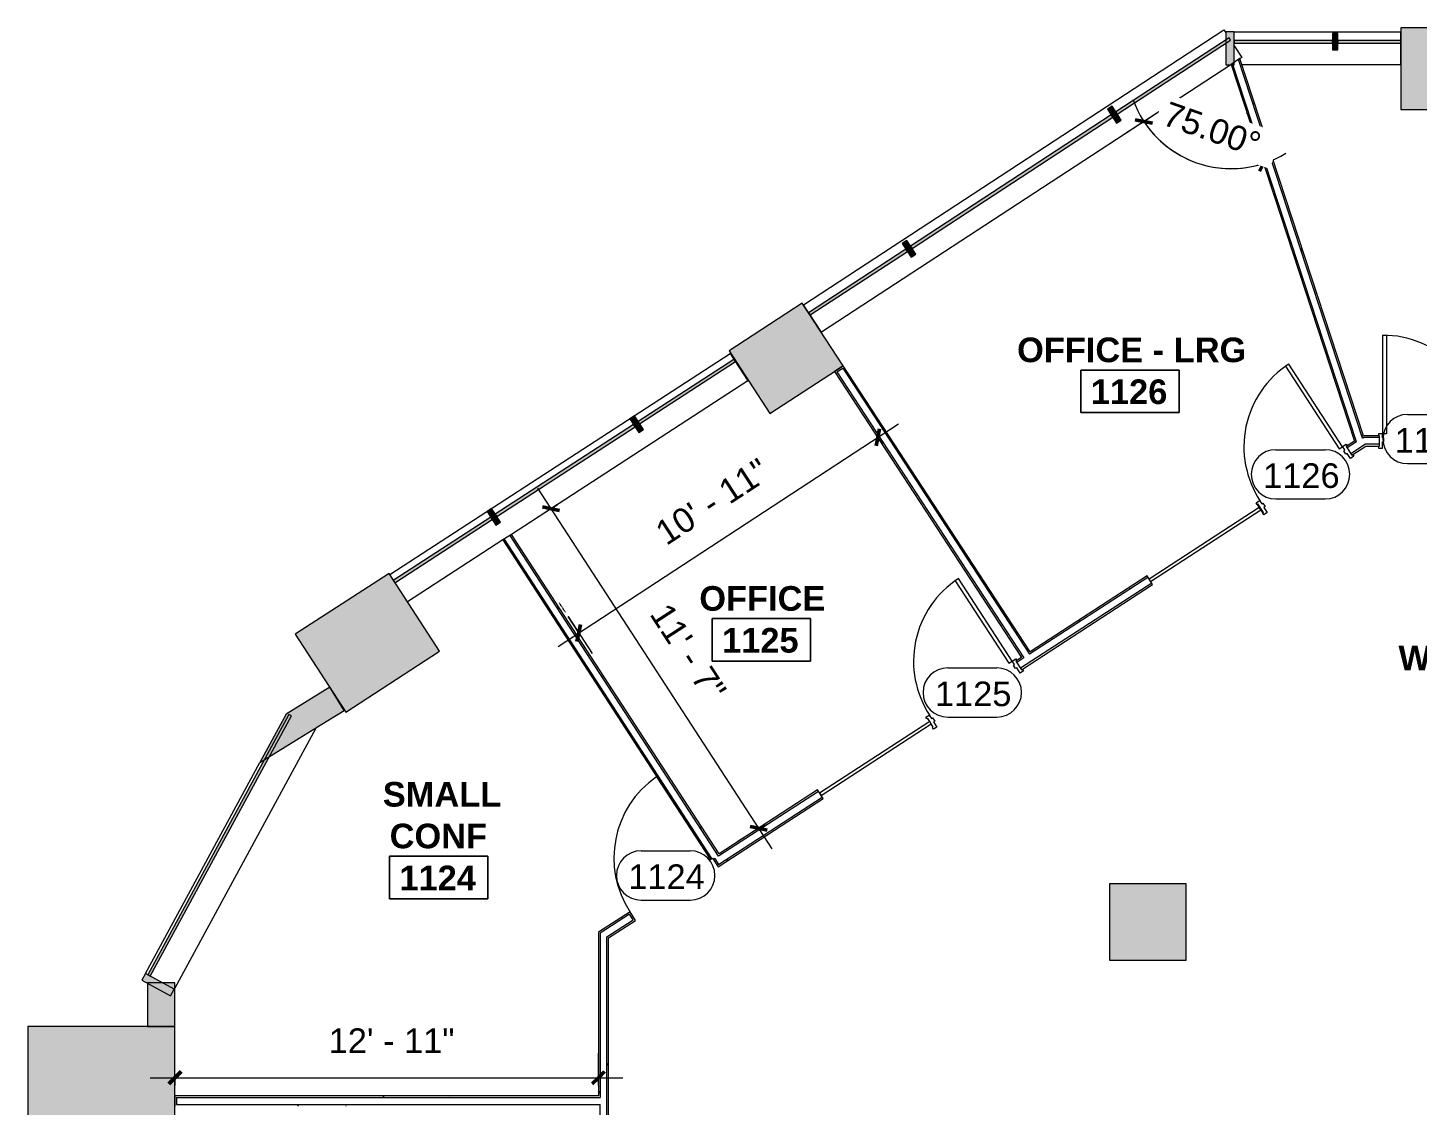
# Model space of a CAD drawing. Header units: inches. Extents: x 6664 to 8130, y 209 to 1287.
# Drawn here: x 6664 to 7172, y 893 to 1287 of the extents above; entities that cross this region are included whole.
import ezdxf

# ---------------------------------------------------------------- set-up
doc = ezdxf.new("R2010")
doc.units = ezdxf.units.IN
doc.header["$MEASUREMENT"] = 0
doc.linetypes.add('Dash 1_16_', pattern=[0.125, 0.0625, -0.0625])
for name, color, linetype, lineweight in [('A-ANNO-DIMS', 211, 'Continuous', 9), ('A-ANNO-DIMS-96', 211, 'Continuous', 9), ('A-AREA-IDEN', 2, 'Continuous', 9), ('A-COLS', 52, 'Continuous', 13), ('A-DETL', 90, 'Continuous', 13), ('A-DOOR', 31, 'Continuous', 13), ('A-DOOR-IDEN', 31, 'Continuous', 9), ('A-GLAZ-CURT', 52, 'Continuous', 9), ('A-GLAZ-CWMG', 51, 'Continuous', 9), ('A-WALL', 113, 'Continuous', 13), ('A-WALL-PATT', 111, 'Continuous', 13), ('I-WALL', 2, 'Continuous', 9), ('S-COLS', 52, 'Continuous', 13)]:
    doc.layers.add(name, color=color, linetype=linetype, lineweight=lineweight)
doc.styles.add('Swis721 Lt BT', font='swissl.ttf', dxfattribs={"height": 9})
doc.styles.add('Swis721 Lt BT_B', font='', dxfattribs={"height": 9})
doc.styles.get('Swis721 Lt BT_B').set_extended_font_data('Swis721 Lt BT', bold=True)
doc.dimstyles.new('OTJ_-_3_32__Linear__1__Tolerance', dxfattribs={"dimscale": 12, "dimtxt": 9.497835, "dimasz": 0.375, "dimexe": 0.75, "dimexo": 0.5, "dimgap": 0.5, "dimtad": 1, "dimdec": 0, "dimzin": 3, "dimdsep": 46, "dimlunit": 4, "dimtxsty": 'Swis721 Lt BT', "dimblk1": 'OBLIQUE', "dimblk2": 'OBLIQUE', "dimsah": 1, "dimcen": 0.09, "dimdle": 0.75, "dimazin": 0, "dimtfac": 1, "dimtdec": 4, "dimtix": 1, "dimtmove": 0, "dimatfit": 3, "dimfxl": 1, "dimtvp": 1, "dimfrac": 2, "dimtolj": 1, "dimtzin": 0, "dimarcsym": 2})
doc.dimstyles.new('OTJ_-_Angular_-_3_32_', dxfattribs={"dimscale": 12, "dimtxt": 9.497835, "dimasz": 0.375, "dimexe": 0.75, "dimexo": 0.5, "dimgap": 0.5, "dimtad": 1, "dimdec": 1, "dimrnd": 0.5, "dimzin": 3, "dimdsep": 46, "dimlunit": 4, "dimtxsty": 'Swis721 Lt BT', "dimblk1": 'OBLIQUE', "dimblk2": 'OBLIQUE', "dimsah": 1, "dimcen": 0.09, "dimdle": 0.75, "dimazin": 0, "dimtfac": 1, "dimtdec": 4, "dimtix": 1, "dimtmove": 0, "dimatfit": 3, "dimfxl": 1, "dimtvp": 1, "dimtfill": 1, "dimfrac": 2, "dimtolj": 1, "dimtzin": 0, "dimarcsym": 2})
pattern_1 = [(0, (0, 0), (30.72, 7.68), [1.267, -21.773, 1.267, -21.773, -122.88]), (0, (0, 0), (30.72, 7.68), [-46.08, 1.267, -44.813, 1.267, -21.773, -53.76]), (0, (0, 0), (30.72, 7.68), [-115.2, 1.267, -14.093, 1.267, -37.133]), (120, (11.52, 3.84), (-22.011075, 22.7643), [1.267, -21.773, 1.267, -21.773, -122.88]), (120, (11.52, 3.84), (-22.011075, 22.7643), [-46.08, 1.267, -44.813, 1.267, -21.773, -53.76]), (120, (11.52, 3.84), (-22.011075, 22.7643), [-115.2, 1.267, -14.093, 1.267, -37.133]), (240, (15.36, 19.2), (-8.708925, -30.4443), [1.267, -21.773, 1.267, -21.773, -122.88]), (240, (15.36, 19.2), (-8.708925, -30.4443), [-46.08, 1.267, -44.813, 1.267, -21.773, -53.76]), (240, (15.36, 19.2), (-8.708925, -30.4443), [-115.2, 1.267, -14.093, 1.267, -37.133])]

# ---------------------------------------------------------------- blocks, each defined once
blk = doc.blocks.new('Door - Single - Solid Door - wood-8469187-11th FLOOR CONSTRUCTION')
at = {"layer": 'A-DOOR'}
for p, q in [((-14.01, 38.71), (-12.63, 38.71)), ((-14.01, 2.71), (-14.01, 38.71)), ((-12.63, 38.71), (-12.63, 2.71)), ((-12.63, 2.71), (-14.01, 2.71))]:
    blk.add_line(p, q, dxfattribs=at)
at = {"layer": 'A-DOOR', "lineweight": 9}
for p, q in [((-15.63, 2.71), (-15.63, 1.96)), ((-14.13, 2.71), (-15.63, 2.71)), ((-14.13, 1.21), (-14.13, 2.71)), ((-13.63, 1.21), (-14.13, 1.21)), ((-13.63, -0.29), (-13.63, 1.21)), ((22.12, 1.21), (21.62, 1.21)), ((21.62, 1.21), (21.62, -0.29)), ((23.62, 2.71), (22.12, 2.71)), ((22.12, 2.71), (22.12, 1.21)), ((23.24, 0.59), (23.24, 1.96)), ((23.24, 1.96), (23.62, 1.96)), ((23.62, 1.96), (23.62, 2.71)), ((-15.63, -1.79), (-15.63, -2.54)), ((-15.63, -2.54), (-14.13, -2.54)), ((-14.13, -2.54), (-14.13, -0.29)), ((-14.13, -0.29), (-13.63, -0.29)), ((21.62, -0.29), (22.12, -0.29)), ((22.12, -0.29), (22.12, -2.54)), ((22.12, -2.54), (23.62, -2.54)), ((23.24, -1.79), (23.24, -0.41)), ((23.62, -1.79), (23.24, -1.79)), ((23.62, -2.54), (23.62, -1.79))]:
    blk.add_line(p, q, dxfattribs=at)
blk.add_arc((-14.01, 2.71), 36, 359.5, 90, dxfattribs=at)
blk = doc.blocks.new('Door - Single - Solid Door - wood-V2-11th FLOOR CONSTRUCTION')
at = {"layer": 'A-DOOR', "lineweight": 9}
for p, q in [((-15.63, 2.54), (-14.13, 2.54)), ((-15.63, 1.79), (-15.63, 2.54)), ((-14.13, 2.54), (-14.13, 0.29)), ((-14.13, 0.29), (-13.63, 0.29)), ((-13.63, 0.29), (-13.63, -1.21)), ((21.62, 0.29), (22.12, 0.29)), ((21.62, -1.21), (21.62, 0.29)), ((22.12, 2.54), (23.62, 2.54)), ((22.12, 0.29), (22.12, 2.54)), ((23.62, 2.54), (23.62, 1.79)), ((-15.63, -2.71), (-15.63, -1.96)), ((-14.13, -2.71), (-15.63, -2.71)), ((-14.13, -1.21), (-14.13, -2.71)), ((-13.63, -1.21), (-14.13, -1.21)), ((22.12, -1.21), (21.62, -1.21)), ((22.12, -2.71), (22.12, -1.21)), ((23.62, -2.71), (22.12, -2.71)), ((23.62, -1.96), (23.62, -2.71))]:
    blk.add_line(p, q, dxfattribs=at)
at = {"layer": 'A-DOOR'}
for p, q in [((-12.63, -2.71), (-14.01, -2.71)), ((-14.01, -2.71), (-14.01, -38.71)), ((-12.63, -38.71), (-12.63, -2.71)), ((-14.01, -38.71), (-12.63, -38.71))]:
    blk.add_line(p, q, dxfattribs=at)
at = {"layer": 'A-DOOR', "lineweight": 9}
blk.add_arc((-14.01, -2.71), 36, 270, 0.5, dxfattribs=at)
blk = doc.blocks.new('Door - Single - Solid Door - wood-8469185-11th FLOOR CONSTRUCTION')
at = {"layer": 'A-DOOR', "lineweight": 9}
for p, q in [((-15.63, 2.54), (-14.13, 2.54)), ((-15.63, 1.79), (-15.63, 2.54)), ((-14.13, 2.54), (-14.13, 0.29)), ((-14.13, 0.29), (-13.63, 0.29)), ((-13.63, 0.29), (-13.63, -1.21)), ((21.62, 0.29), (22.12, 0.29)), ((21.62, -1.21), (21.62, 0.29)), ((22.12, 2.54), (23.62, 2.54)), ((22.12, 0.29), (22.12, 2.54)), ((23.24, 1.79), (23.24, 0.41)), ((23.62, 1.79), (23.24, 1.79)), ((23.62, 2.54), (23.62, 1.79)), ((-15.63, -2.71), (-15.63, -1.96)), ((-14.13, -2.71), (-15.63, -2.71)), ((-14.13, -1.21), (-14.13, -2.71)), ((-13.63, -1.21), (-14.13, -1.21)), ((22.12, -1.21), (21.62, -1.21)), ((22.12, -2.71), (22.12, -1.21)), ((23.62, -2.71), (22.12, -2.71)), ((23.24, -0.59), (23.24, -1.96)), ((23.24, -1.96), (23.62, -1.96)), ((23.62, -1.96), (23.62, -2.71))]:
    blk.add_line(p, q, dxfattribs=at)
at = {"layer": 'A-DOOR'}
for p, q in [((-12.63, -2.71), (-14.01, -2.71)), ((-14.01, -2.71), (-14.01, -38.71)), ((-12.63, -38.71), (-12.63, -2.71)), ((-14.01, -38.71), (-12.63, -38.71))]:
    blk.add_line(p, q, dxfattribs=at)
at = {"layer": 'A-DOOR', "lineweight": 9}
blk.add_arc((-14.01, -2.71), 36, 270, 0.5, dxfattribs=at)
blk = doc.blocks.new('Door - Glass Single - Full Rail - Short Handle-8470073-11th FLOOR CONSTRUCTION')
at = {"layer": 'A-DOOR', "lineweight": 20}
for p, q in [((17, 38), (17, 2)), ((17.05, 38), (17, 38)), ((17, 2), (17.05, 2))]:
    blk.add_line(p, q, dxfattribs=at)
at = {"layer": 'A-DOOR', "lineweight": 9}
blk.add_arc((18, 2), 36, 91.512, 180.5, dxfattribs=at)
blk = doc.blocks.new('Concrete-Rectangular-Column - 28 x 28-7728334-11th FLOOR CONSTRUCTION')
at = {"layer": 'S-COLS', "lineweight": 9}
blk.add_hatch(color=7, dxfattribs=at).paths.add_polyline_path([(14, -14), (14, 14), (-14, 14), (-14, -14)], flags=0)
at = {"layer": 'S-COLS', "color": 8, "lineweight": 20}
for p, q in [((14, 14), (-14, 14)), ((-14, 14), (-14, -14)), ((14, -14), (14, 14)), ((-14, -14), (14, -14))]:
    blk.add_line(p, q, dxfattribs=at)
blk = doc.blocks.new('System Panel - Glazed-7768274-11th FLOOR CONSTRUCTION')
at = {"layer": 'A-GLAZ-CURT'}
blk.add_hatch(color=7, dxfattribs=at).paths.add_polyline_path([(-54.125, -0.5), (54.125, -0.5), (54.125, 0.5), (-54.125, 0.5)], flags=0)
at = {"layer": 'A-GLAZ-CURT', "color": 8, "lineweight": 20}
for p, q in [((54.125, 0.5), (-54.125, 0.5)), ((-54.125, 0.5), (-54.125, -0.5)), ((54.125, -0.5), (54.125, 0.5)), ((-54.125, -0.5), (54.125, -0.5))]:
    blk.add_line(p, q, dxfattribs=at)
blk = doc.blocks.new('System Panel - Glazed-8530082-11th FLOOR CONSTRUCTION')
at = {"layer": 'A-GLAZ-CURT'}
blk.add_hatch(color=7, dxfattribs=at).paths.add_polyline_path([(-21.09, -0.5), (21.25, -0.5), (21.25, 0.5), (-21.09, 0.5)], flags=0)
at = {"layer": 'A-GLAZ-CURT', "color": 8, "lineweight": 20}
for p, q in [((21.25, 0.5), (-21.25, 0.5)), ((-21.25, 0.5), (-21.25, -0.5)), ((21.25, -0.5), (21.25, 0.5)), ((-21.25, -0.5), (21.25, -0.5))]:
    blk.add_line(p, q, dxfattribs=at)
blk = doc.blocks.new('System Panel - Glazed-8529658-11th FLOOR CONSTRUCTION')
at = {"layer": 'A-GLAZ-CURT'}
blk.add_hatch(color=7, dxfattribs=at).paths.add_polyline_path([(17.96, -0.5), (17.96, 0.5), (-17.96, 0.5), (-17.96, -0.5), (-15.16, -0.5)], flags=0)
at = {"layer": 'A-GLAZ-CURT', "color": 8, "lineweight": 20}
for p, q in [((17.96, 0.5), (-17.96, 0.5)), ((-17.96, 0.5), (-17.96, -0.5)), ((17.96, -0.5), (17.96, 0.5)), ((-17.96, -0.5), (17.96, -0.5))]:
    blk.add_line(p, q, dxfattribs=at)
blk = doc.blocks.new('System Panel - Glazed-8307855-11th FLOOR CONSTRUCTION')
at = {"layer": 'A-GLAZ-CURT', "lineweight": 13}
for p, q in [((24, 0.5), (-24, 0.5)), ((-24, 0.5), (-24, -0.5)), ((24, -0.5), (24, 0.5)), ((-24, -0.5), (24, -0.5))]:
    blk.add_line(p, q, dxfattribs=at)
blk = doc.blocks.new('System Panel - Glazed-8529636-11th FLOOR CONSTRUCTION')
at = {"layer": 'A-GLAZ-CURT'}
blk.add_hatch(color=7, dxfattribs=at).paths.add_polyline_path([(-2.37, -0.5), (11.5, -0.5), (11.5, 0.5), (-11.5, 0.5), (-11.5, -0.5), (-2.69, -0.5)], flags=0)
at = {"layer": 'A-GLAZ-CURT', "color": 8, "lineweight": 20}
for p, q in [((11.5, 0.5), (-11.5, 0.5)), ((-11.5, 0.5), (-11.5, -0.5)), ((11.5, -0.5), (11.5, 0.5)), ((-11.5, -0.5), (11.5, -0.5))]:
    blk.add_line(p, q, dxfattribs=at)
blk = doc.blocks.new('Rectangular Mullion - 2_ x 6_ rectangular-8529384-11th FLOOR CONSTRUCTION')
at = {"layer": 'A-GLAZ-CWMG'}
blk.add_hatch(color=7, dxfattribs=at).paths.add_polyline_path([(1, 3), (1, -3), (-1, -3), (-1, 3)], flags=0)
at = {"layer": 'A-GLAZ-CWMG', "color": 8, "lineweight": 20}
for p, q in [((-1, 3), (1, 3)), ((-1, -3), (-1, 3)), ((1, 3), (1, -3)), ((1, -3), (-1, -3))]:
    blk.add_line(p, q, dxfattribs=at)
blk = doc.blocks.new('System Panel - Glazed-8530106-11th FLOOR CONSTRUCTION')
at = {"layer": 'A-GLAZ-CURT'}
blk.add_hatch(color=7, dxfattribs=at).paths.add_polyline_path([(-24.75, -0.5), (24.75, -0.5), (24.75, 0.5), (-24.75, 0.5)], flags=0)
at = {"layer": 'A-GLAZ-CURT', "color": 8, "lineweight": 20}
for p, q in [((24.75, 0.5), (-24.75, 0.5)), ((-24.75, 0.5), (-24.75, -0.5)), ((24.75, -0.5), (24.75, 0.5)), ((-24.75, -0.5), (24.75, -0.5))]:
    blk.add_line(p, q, dxfattribs=at)
blk = doc.blocks.new('System Panel - Glazed-8530115-11th FLOOR CONSTRUCTION')
at = {"layer": 'A-GLAZ-CURT'}
blk.add_hatch(color=7, dxfattribs=at).paths.add_polyline_path([(-43.81, -0.5), (43.81, -0.5), (43.81, 0.5), (-43.81, 0.5)], flags=0)
at = {"layer": 'A-GLAZ-CURT', "color": 8, "lineweight": 20}
for p, q in [((43.81, 0.5), (-43.81, 0.5)), ((-43.81, 0.5), (-43.81, -0.5)), ((43.81, -0.5), (43.81, 0.5)), ((-43.81, -0.5), (43.81, -0.5))]:
    blk.add_line(p, q, dxfattribs=at)
blk = doc.blocks.new('System Panel - Glazed-8530087-11th FLOOR CONSTRUCTION')
at = {"layer": 'A-GLAZ-CURT'}
blk.add_hatch(color=7, dxfattribs=at).paths.add_polyline_path([(-20.875, -0.5), (20.875, -0.5), (20.875, 0.5), (-20.875, 0.5)], flags=0)
at = {"layer": 'A-GLAZ-CURT', "color": 8, "lineweight": 20}
for p, q in [((20.875, 0.5), (-20.875, 0.5)), ((-20.875, 0.5), (-20.875, -0.5)), ((20.875, -0.5), (20.875, 0.5)), ((-20.875, -0.5), (20.875, -0.5))]:
    blk.add_line(p, q, dxfattribs=at)
blk = doc.blocks.new('System Panel - Glazed-8530088-11th FLOOR CONSTRUCTION')
at = {"layer": 'A-GLAZ-CURT'}
blk.add_hatch(color=7, dxfattribs=at).paths.add_polyline_path([(-30.13, -0.5), (30.13, -0.5), (30.13, 0.5), (-30.13, 0.5)], flags=0)
at = {"layer": 'A-GLAZ-CURT', "color": 8, "lineweight": 20}
for p, q in [((30.13, 0.5), (-30.13, 0.5)), ((-30.13, 0.5), (-30.13, -0.5)), ((30.13, -0.5), (30.13, 0.5)), ((-30.13, -0.5), (30.13, -0.5))]:
    blk.add_line(p, q, dxfattribs=at)
blk = doc.blocks.new('Room Tag - Room Name and Number-3379422-11th FLOOR CONSTRUCTION')
at = {"layer": 'A-AREA-IDEN'}
for p, q in [((-0.1881, -0.1636), (-0.1881, -0.0018)), ((-0.1881, -0.0018), (0.1869, -0.0018)), ((0.1869, -0.0018), (-0.1881, -0.0018)), ((-0.1881, -0.0018), (-0.1881, -0.1636)), ((0.1869, -0.0018), (0.1869, -0.1636)), ((0.1869, -0.1636), (0.1869, -0.0018)), ((0.1869, -0.1636), (-0.1881, -0.1636)), ((-0.1881, -0.1636), (0.1869, -0.1636))]:
    blk.add_line(p, q, dxfattribs=at)
blk = doc.blocks.new('Door Tag - Door Tag-41184-11th FLOOR CONSTRUCTION')
at = {"layer": 'A-DOOR-IDEN'}
for p, q in [((-0.09375, 0.09375), (0.09375, 0.09375)), ((-0.09375, -0.09375), (0.09375, -0.09375))]:
    blk.add_line(p, q, dxfattribs=at)
for centre, start, end in [((-0.09375, 0), 90, 270), ((0.09375, 0), 270, 90)]:
    blk.add_arc(centre, 0.09375, start, end, dxfattribs=at)
blk = doc.blocks.new('DIMBLOCK26-11th FLOOR CONSTRUCTION')
at = {"layer": 'A-ANNO-DIMS-96'}
for p, q in [((6976.78, 1135.13), (6970.32, 1145.02)), ((6858.37, 1061.13), (6982.77, 1142.41)), ((6975.24, 1137.49), (6976.78, 1135.13)), ((6862.01, 1072.01), (6870.83, 1058.52)), ((6865.9, 1066.06), (6862.01, 1072.01))]:
    blk.add_line(p, q, dxfattribs=at)
at = {"layer": 'A-ANNO-DIMS-96', "lineweight": 50}
for p, q in [((6975.24, 1137.49), (6975.89, 1140.6)), ((6975.24, 1137.49), (6974.59, 1134.37)), ((6865.9, 1066.06), (6866.56, 1069.17)), ((6865.9, 1066.06), (6865.25, 1062.94))]:
    blk.add_line(p, q, dxfattribs=at)
at = {"layer": 'A-ANNO-DIMS-96', "color": 0, "insert": (6892.99, 1105.27), "char_height": 9, "width": 50.836, "attachment_point": 1, "rotation": 33.1569, "line_spacing_factor": 1.005062, "style": 'Swis721 Lt BT'}
blk.add_mtext('10\' - 11"', dxfattribs=at)
blk = doc.blocks.new('_Oblique')
at = {"color": 0, "linetype": 'ByBlock', "lineweight": -2}
blk.add_line((-0.5, -0.5), (0.5, 0.5), dxfattribs=at)
blk = doc.blocks.new('DIMBLOCK27-11th FLOOR CONSTRUCTION')
at = {"layer": 'A-ANNO-DIMS-96'}
for p, q in [((6936.57, 987.09), (6850.91, 1119)), ((6858.17, 1112.99), (6848.26, 1106.55)), ((6855.81, 1111.45), (6858.17, 1112.99)), ((6934.03, 996.18), (6924.12, 989.74)), ((6931.67, 994.64), (6934.03, 996.18))]:
    blk.add_line(p, q, dxfattribs=at)
at = {"layer": 'A-ANNO-DIMS-96', "lineweight": 50}
for p, q in [((6855.81, 1111.45), (6852.69, 1112.12)), ((6855.81, 1111.45), (6858.92, 1110.79)), ((6931.67, 994.64), (6928.55, 995.3)), ((6931.67, 994.64), (6934.78, 993.98))]:
    blk.add_line(p, q, dxfattribs=at)
at = {"layer": 'A-ANNO-DIMS-96', "color": 0, "insert": (6899.12, 1077.84), "char_height": 9, "width": 42.8759, "attachment_point": 1, "rotation": 303, "line_spacing_factor": 1.005062, "style": 'Swis721 Lt BT'}
blk.add_mtext('11\' - 7"', dxfattribs=at)
blk = doc.blocks.new('DIMBLOCK28-11th FLOOR CONSTRUCTION')
at = {"layer": 'A-ANNO-DIMS-96'}
for p, q in [((6718.26, 900.64), (6718.26, 912.45)), ((6873.08, 900.64), (6873.08, 912.45)), ((6709.26, 903.45), (6882.08, 903.45)), ((6718.26, 903.45), (6718.26, 900.64)), ((6873.08, 903.45), (6873.08, 900.64))]:
    blk.add_line(p, q, dxfattribs=at)
at = {"layer": 'A-ANNO-DIMS-96', "lineweight": 50}
for p, q in [((6718.26, 903.45), (6720.51, 905.7)), ((6873.08, 903.45), (6875.33, 905.7)), ((6718.26, 903.45), (6716.01, 901.2)), ((6873.08, 903.45), (6870.83, 901.2))]:
    blk.add_line(p, q, dxfattribs=at)
at = {"layer": 'A-ANNO-DIMS-96', "color": 0, "insert": (6774.49, 921.47), "char_height": 9, "width": 50.836, "attachment_point": 1, "line_spacing_factor": 1.005062, "style": 'Swis721 Lt BT'}
blk.add_mtext('12\' - 11"', dxfattribs=at)
blk = doc.blocks.new('DIMBLOCK29-11th FLOOR CONSTRUCTION')
at = {"layer": 'A-ANNO-DIMS-96'}
for p, q in [((7072.49, 1253.01), (7080.03, 1257.93)), ((7072.49, 1253.01), (7062.45, 1246.45)), ((7072.49, 1253.01), (7072.49, 1253.01)), ((7116.26, 1237.65), (7113.45, 1246.2)), ((7116.26, 1237.65), (7120, 1226.24))]:
    blk.add_line(p, q, dxfattribs=at)
at = {"layer": 'A-ANNO-DIMS-96', "lineweight": 50}
for p, q in [((7072.49, 1253.01), (7069.38, 1253.66)), ((7072.49, 1253.01), (7075.61, 1252.36)), ((7116.26, 1237.65), (7117.69, 1240.49)), ((7116.26, 1237.65), (7114.82, 1234.81))]:
    blk.add_line(p, q, dxfattribs=at)
at = {"layer": 'A-ANNO-DIMS-96'}
for start, end in [(199.6208, 301.693), (213.1569, 288.1569)]:
    blk.add_arc((7104.39, 1273.85), 38.1, start, end, dxfattribs=at)
at = {"layer": 'A-ANNO-DIMS-96', "color": 0, "insert": (7081.73, 1260.52), "char_height": 9, "width": 40.705, "attachment_point": 1, "rotation": 340.6569, "line_spacing_factor": 1.005062, "style": 'Swis721 Lt BT', "bg_fill": 3, "box_fill_scale": 1.25, "bg_fill_color": 256, "bg_fill_true_color": 13158600, "bg_fill_transparency": 0}
blk.add_mtext('75.00°', dxfattribs=at)

msp = doc.modelspace()

# ---------------------------------------------------------------- hatches: boundary and pattern name
at = {"layer": 'A-COLS', "lineweight": 9}
h = msp.add_hatch(color=7, dxfattribs=at)
h.paths.add_polyline_path([(6917.74, 208.52), (6958.99, 208.52), (6958.99, 266.36), (6917.74, 266.36)], flags=0)
h.paths.add_polyline_path([(7919.99, 208.86), (7919.99, 264.61), (7877.99, 264.61), (7877.99, 208.86)], flags=0)
h.paths.add_polyline_path([(7678.99, 208.86), (7678.99, 265.36), (7637.74, 265.36), (7637.74, 208.86)], flags=0)
h.paths.add_polyline_path([(7438.74, 208.86), (7438.74, 264.86), (7397.24, 264.86), (7397.24, 208.86), (7420.62, 208.86)], flags=0)
h.paths.add_polyline_path([(7198.24, 208.86), (7198.24, 265.86), (7157.99, 265.86), (7157.99, 208.86)], flags=0)
h.paths.add_polyline_path([(6797.99, 232.36), (6837.99, 232.36), (6837.99, 266.36), (6797.99, 266.36)], flags=0)
h.paths.add_polyline_path([(8121.74, 239.49), (8121.74, 274.69), (8109.99, 274.69), (8109.99, 239.49)], flags=0)
h.paths.add_polyline_path([(6707.38, 344.86), (6715.49, 344.86), (6715.49, 384.48), (6681.49, 384.48), (6681.49, 344.86), (6707.25, 344.86)], flags=0)
h.paths.add_polyline_path([(8121.74, 469.48), (8121.74, 492.36), (8109.99, 492.36), (8109.99, 469.48), (8121.12, 469.48)], flags=0)
h.paths.add_polyline_path([(6664.49, 478.17), (6726.99, 478.17), (6726.99, 519.17), (6664.49, 519.17)], flags=0)
h.paths.add_polyline_path([(6664.49, 612.49), (6697.16, 612.49), (6697.16, 653.49), (6664.49, 653.49)], flags=0)
h.paths.add_polyline_path([(8118.95, 708.36), (8121.74, 708.36), (8121.74, 732.36), (8109.99, 732.36), (8109.99, 708.36)], flags=0)
h.paths.add_polyline_path([(6664.49, 746.8), (6726.99, 746.8), (6726.99, 787.8), (6664.49, 787.8), (6664.49, 748.58)], flags=0)
h.paths.add_polyline_path([(6718.26, 881.12), (6718.26, 922.12), (6664.49, 922.12), (6664.49, 881.12), (6718.04, 881.12)], flags=0)
h.paths.add_polyline_path([(6780.73, 1037.09), (6815.03, 1059.37), (6796.58, 1087.79), (6762.27, 1065.52), (6775.18, 1045.64)], flags=0)
h.paths.add_polyline_path([(8042.08, 1083.71), (8048.79, 1098.79), (8026.2, 1108.84), (8019.49, 1093.77)], flags=0)
h.paths.add_polyline_path([(6935.81, 1146.19), (6962.6, 1163.7), (6947.63, 1186.61), (6920.84, 1169.11), (6927.75, 1158.52)], flags=0)
h.paths.add_polyline_path([(7674.09, 1248.53), (7681.39, 1264.18), (7659.41, 1273.97), (7652.29, 1258.7), (7662.21, 1254.07)], flags=0)
h.paths.add_polyline_path([(7420.62, 1256.36), (7433.99, 1256.36), (7433.99, 1274.36), (7413.99, 1274.36), (7413.99, 1256.36)], flags=0)
h.paths.add_polyline_path([(7198.49, 1257.36), (7198.49, 1287.25), (7166.49, 1287.25), (7166.49, 1257.36)], flags=0)
h.paths.add_polyline_path([(7659.82, 1274.86), (7674.42, 1274.86), (7662.43, 1280.45), (7662.21, 1279.98)], flags=0)
at = {"layer": 'A-WALL-PATT', "lineweight": 9}
h = msp.add_hatch(color=7, dxfattribs=at)
h.paths.add_polyline_path([(7166.45, 1273.75), (7166.49, 1273.75), (7166.45, 1274.2)], flags=0)
h.paths.add_polyline_path([(7102.45, 1273.75), (7104.42, 1273.75), (7104.39, 1273.85), (7105.52, 1274.59), (7105.52, 1285.75), (7102.45, 1285.75), (7102.45, 1282.75), (7103.67, 1283.54), (7104.22, 1282.7), (7102.45, 1281.55), (7102.45, 1274.2)], flags=0)
h = msp.add_hatch(dxfattribs=at)
h.set_pattern_fill('FP_1', color=256, style=0, pattern_type=2)
h.set_pattern_definition(pattern_1)
h.paths.add_polyline_path([(7152.26, 1137.9), (7152.59, 1138.11), (7152.85, 1138.11), (7107.64, 1275.97), (7107.09, 1275.61), (7152.19, 1138.11)], flags=0)
h = msp.add_hatch(dxfattribs=at)
h.set_pattern_fill('FP_1', color=256, style=0, pattern_type=2)
h.set_pattern_definition(pattern_1)
h.paths.add_polyline_path([(7149.55, 1136.14), (7150.09, 1136.49), (7104.93, 1274.2), (7104.39, 1273.85), (7149.43, 1136.49)], flags=0)
for points in [[(6927.75, 1158.17), (6927.86, 1158.24), (6921.32, 1168.31), (6921.22, 1168.24), (6924.17, 1163.7)], [(6749.35, 1018.67), (6751.01, 1019.69), (6759.96, 1036.19), (6760.84, 1035.71), (6752.72, 1020.74), (6780.21, 1037.67), (6777.59, 1041.92), (6774.87, 1046.12), (6758.91, 1036.3), (6756, 1030.93)], [(6718.04, 922.12), (6718.24, 922.12), (6718.24, 938.14), (6708.24, 938.14), (6708.24, 922.12), (6708.34, 922.12)]]:
    msp.add_hatch(color=7, dxfattribs=at).paths.add_polyline_path(points, flags=0)
h = msp.add_hatch(dxfattribs=at)
h.set_pattern_fill('FP_1', color=256, style=0, pattern_type=2)
h.set_pattern_definition(pattern_1)
h.paths.add_polyline_path([(7030.4, 1058.76), (7030.93, 1059.1), (6962.6, 1163.7), (6959.98, 1161.99), (6960.32, 1161.46), (6962.41, 1162.83), (7030.18, 1059.1)], flags=0)
h = msp.add_hatch(dxfattribs=at)
h.set_pattern_fill('FP_1', color=256, style=0, pattern_type=2)
h.set_pattern_definition(pattern_1)
h.paths.add_polyline_path([(7027.78, 1057.06), (7028.31, 1057.4), (6959.98, 1161.99), (6959.46, 1161.65), (7027.56, 1057.4)], flags=0)
h = msp.add_hatch(dxfattribs=at)
h.set_pattern_fill('FP_1', color=256, style=0, pattern_type=2)
h.set_pattern_definition(pattern_1)
h.paths.add_polyline_path([(6873.08, 955.85), (6884.46, 963.24), (6885.14, 962.2), (6885.67, 962.54), (6884.65, 964.11), (6873.08, 956.6), (6873.08, 956.26)], flags=0)
h.paths.add_polyline_path([(6917.01, 984.38), (6953.55, 1008.11), (6953.21, 1008.63), (6916.67, 984.9), (6916.88, 984.57)], flags=0)
h.paths.add_polyline_path([(7026.09, 1055.22), (7028.65, 1056.88), (7028.31, 1057.4), (7025.75, 1055.74), (7025.95, 1055.45)], flags=0)
h.paths.add_polyline_path([(7030.74, 1058.24), (7074, 1086.33), (7073.66, 1086.86), (7030.4, 1058.76)], flags=0)
h.paths.add_polyline_path([(7114.26, 1112.47), (7114.57, 1112.68), (7114.21, 1113.19), (7113.92, 1113), (7114.23, 1112.51)], flags=0)
h.paths.add_polyline_path([(7146.86, 1133.65), (7150.29, 1135.87), (7150.09, 1136.49), (7146.52, 1134.17), (7146.84, 1133.69)], flags=0)
h.paths.add_polyline_path([(7152.46, 1137.28), (7152.77, 1137.48), (7152.39, 1137.48)], flags=0)
h = msp.add_hatch(dxfattribs=at)
h.set_pattern_fill('FP_1', color=256, style=0, pattern_type=2)
h.set_pattern_definition(pattern_1)
h.paths.add_polyline_path([(6876.21, 954.16), (6886.69, 960.96), (6885.67, 962.54), (6885.14, 962.2), (6885.82, 961.15), (6876.21, 954.9), (6876.21, 954.56)], flags=0)
h.paths.add_polyline_path([(6916.88, 980.57), (6955.25, 1005.49), (6954.91, 1006.01), (6917.06, 981.43), (6916.38, 982.48), (6915.86, 982.14), (6916.67, 980.9)], flags=0)
h.paths.add_polyline_path([(7027.8, 1052.6), (7075.7, 1083.71), (7075.36, 1084.24), (7027.45, 1053.12), (7027.78, 1052.62)], flags=0)
h.paths.add_polyline_path([(7115.96, 1109.85), (7116.27, 1110.06), (7115.93, 1110.58), (7115.62, 1110.38), (7115.83, 1110.06)], flags=0)
h.paths.add_polyline_path([(7148.56, 1131.03), (7153.7, 1134.36), (7152.55, 1134.36), (7148.22, 1131.55)], flags=0)
h = msp.add_hatch(dxfattribs=at)
h.set_pattern_fill('FP_1', color=256, style=0, pattern_type=2)
h.set_pattern_definition(pattern_1)
h.paths.add_polyline_path([(6914.04, 983.2), (6914.57, 983.54), (6838.71, 1100.35), (6838.19, 1100.01), (6913.71, 983.72)], flags=0)
h = msp.add_hatch(dxfattribs=at)
h.set_pattern_fill('FP_1', color=256, style=0, pattern_type=2)
h.set_pattern_definition(pattern_1)
h.paths.add_polyline_path([(6916.67, 984.9), (6917.19, 985.24), (6841.33, 1102.05), (6840.81, 1101.71), (6914.84, 987.71)], flags=0)
h = msp.add_hatch(color=7, dxfattribs=at)
h.paths.add_polyline_path([(6708.24, 937.97), (6708.24, 938.14), (6713.69, 938.14), (6707.49, 941.5), (6706.18, 939.08), (6707.49, 938.37)], flags=0)
h.paths.add_polyline_path([(6769.65, 1030.93), (6769.85, 1031.29), (6769.45, 1031.04)], flags=0)
h = msp.add_hatch(dxfattribs=at)
h.set_pattern_fill('FP_1', color=256, style=0, pattern_type=2)
h.set_pattern_definition(pattern_1)
h.paths.add_polyline_path([(6873.71, 896.82), (6873.71, 956.26), (6873.08, 955.85), (6873.08, 896.82)], flags=0)
h = msp.add_hatch(dxfattribs=at)
h.set_pattern_fill('FP_1', color=256, style=0, pattern_type=2)
h.set_pattern_definition(pattern_1)
h.paths.add_polyline_path([(6876.21, 893.7), (6876.83, 893.7), (6876.83, 954.56), (6876.21, 954.16), (6876.21, 896.2)], flags=0)
h = msp.add_hatch(dxfattribs=at)
h.set_pattern_fill('FP_1', color=256, style=0, pattern_type=2)
h.set_pattern_definition(pattern_1)
h.paths.add_polyline_path([(6718.88, 893.7), (6718.88, 896.2), (6873.71, 896.2), (6873.71, 896.82), (6718.26, 896.82), (6718.26, 893.7)], flags=0)
h = msp.add_hatch(dxfattribs=at)
h.set_pattern_fill('FP_1', color=256, style=0, pattern_type=2)
h.set_pattern_definition(pattern_1)
h.paths.add_polyline_path([(6873.08, 893.07), (6873.71, 893.07), (6873.71, 893.7), (6718.26, 893.7), (6718.26, 893.07), (6796.81, 893.07)], flags=0)
h.paths.add_polyline_path([(6876.83, 893.07), (6876.83, 893.7), (6876.21, 893.7), (6876.21, 893.07)], flags=0)

# ---------------------------------------------------------------- linework, layer by layer
at = {"layer": 'A-COLS', "color": 8, "lineweight": 20}
for p, q in [((7198.49, 1287.25), (7166.49, 1287.25)), ((7166.49, 1287.25), (7166.49, 1257.36)), ((7166.49, 1257.36), (7198.49, 1257.36)), ((6947.63, 1186.61), (6920.84, 1169.11)), ((6962.6, 1163.7), (6947.63, 1186.61)), ((6920.84, 1169.11), (6935.81, 1146.19)), ((6935.81, 1146.19), (6962.6, 1163.7)), ((6796.58, 1087.79), (6762.27, 1065.52)), ((6815.03, 1059.37), (6796.58, 1087.79)), ((6762.27, 1065.52), (6780.73, 1037.09)), ((6780.73, 1037.09), (6815.03, 1059.37)), ((6718.26, 922.12), (6664.49, 922.12)), ((6664.49, 922.12), (6664.49, 881.12)), ((6718.26, 881.12), (6718.26, 922.12))]:
    msp.add_line(p, q, dxfattribs=at)
at = {"layer": 'A-DETL', "linetype": 'Dash 1_16_', "lineweight": 9}
msp.add_line((6858.73, 1077.04), (6860.91, 1073.68), dxfattribs=at)
at = {"layer": 'A-WALL', "lineweight": 9}
for p, q in [((6948.03, 1186.03), (7101.76, 1286.47)), ((7101.76, 1286.47), (7102.45, 1285.41)), ((7105.52, 1285.75), (7166.45, 1285.75)), ((7105.52, 1280.71), (7108.33, 1276.42)), ((7108.33, 1276.42), (7107.64, 1275.97)), ((7104.24, 1273.75), (6954.6, 1175.99)), ((7166.45, 1273.75), (7108.36, 1273.75)), ((6949.94, 1183.11), (6948.03, 1186.03)), ((6954.6, 1175.99), (6950.49, 1182.27)), ((6796.8, 1087.45), (6921.22, 1168.24)), ((6927.75, 1158.17), (6841.33, 1102.05)), ((6838.19, 1100.01), (6803.34, 1077.38)), ((6769.65, 1030.93), (6718.24, 936.15)), ((6707.49, 941.5), (6749.35, 1018.67))]:
    msp.add_line(p, q, dxfattribs=at)
at = {"layer": 'A-WALL', "color": 8, "lineweight": 20}
for p, q in [((7105.52, 1285.75), (7102.45, 1285.75)), ((7102.45, 1285.75), (7102.45, 1273.75)), ((7105.52, 1273.75), (7105.52, 1285.75)), ((7166.49, 1285.75), (7166.45, 1285.75)), ((7166.45, 1285.75), (7166.45, 1273.75)), ((7166.49, 1273.75), (7166.49, 1285.75)), ((7102.45, 1273.75), (7105.52, 1273.75)), ((7166.45, 1273.75), (7166.49, 1273.75)), ((6921.32, 1168.31), (6921.22, 1168.24)), ((6927.86, 1158.24), (6921.32, 1168.31)), ((6921.22, 1168.24), (6927.75, 1158.17)), ((6927.75, 1158.17), (6927.86, 1158.24)), ((6774.97, 1046.18), (6758.91, 1036.3)), ((6780.21, 1037.67), (6774.97, 1046.18)), ((6758.91, 1036.3), (6749.35, 1018.67)), ((6769.85, 1031.29), (6780.21, 1037.67)), ((6769.65, 1030.93), (6769.85, 1031.29)), ((6749.35, 1018.67), (6769.45, 1031.04)), ((6769.45, 1031.04), (6769.65, 1030.93)), ((6707.49, 941.5), (6706.18, 939.08)), ((6718.04, 935.78), (6707.49, 941.5)), ((6706.18, 939.08), (6716.72, 933.36)), ((6718.24, 938.14), (6708.24, 938.14)), ((6708.24, 938.14), (6708.24, 922.12)), ((6716.72, 933.36), (6718.04, 935.78)), ((6718.24, 922.12), (6718.24, 938.14)), ((6708.24, 922.12), (6718.24, 922.12))]:
    msp.add_line(p, q, dxfattribs=at)
at = {"layer": 'A-WALL'}
for p, q in [((7152.46, 1137.28), (7107.09, 1275.61)), ((7150.29, 1135.87), (7104.93, 1274.2)), ((6960.32, 1161.46), (6962.41, 1162.83)), ((6960.32, 1161.46), (7028.65, 1056.88)), ((6962.41, 1162.83), (7030.74, 1058.24)), ((7152.59, 1138.11), (7152.26, 1137.9)), ((7150.29, 1135.87), (7146.86, 1133.65)), ((7153.51, 1134.98), (7148.22, 1131.55)), ((7152.46, 1137.28), (7152.77, 1137.48)), ((7158.62, 1137.48), (7152.77, 1137.48)), ((7158.62, 1134.98), (7153.51, 1134.98)), ((7114.57, 1112.68), (7114.26, 1112.47)), ((7115.93, 1110.58), (7115.62, 1110.38)), ((6914.57, 983.54), (6838.71, 1100.35)), ((6917.01, 984.38), (6840.81, 1101.71)), ((7075.36, 1084.24), (7027.45, 1053.12)), ((7074, 1086.33), (7030.74, 1058.24)), ((7028.65, 1056.88), (7026.09, 1055.22)), ((6953.55, 1008.11), (6917.01, 984.38)), ((6917.06, 981.43), (6954.91, 1006.01)), ((6915.7, 983.53), (6917.06, 981.43)), ((6884.46, 963.24), (6873.71, 956.26)), ((6876.21, 954.9), (6885.82, 961.15)), ((6885.82, 961.15), (6884.46, 963.24)), ((6873.71, 956.26), (6873.71, 896.2)), ((6876.21, 852.25), (6876.21, 954.9)), ((6718.88, 896.2), (6718.88, 893.7)), ((6718.88, 896.2), (6873.71, 896.2)), ((6718.88, 893.7), (6873.71, 893.7)), ((6873.71, 852.25), (6873.71, 893.7))]:
    msp.add_line(p, q, dxfattribs=at)
at = {"layer": 'I-WALL', "lineweight": 13}
for p, q in [((7107.64, 1275.97), (7104.39, 1273.85)), ((7152.85, 1138.11), (7107.64, 1275.97)), ((7104.39, 1273.85), (7149.55, 1136.14)), ((6962.6, 1163.7), (6959.46, 1161.65)), ((7030.93, 1059.1), (6962.6, 1163.7)), ((6959.46, 1161.65), (7027.78, 1057.06)), ((7158.62, 1138.11), (7152.85, 1138.11)), ((7158.62, 1134.36), (7158.62, 1138.11)), ((7149.55, 1136.14), (7146.52, 1134.17)), ((7146.52, 1134.17), (7148.56, 1131.03)), ((7148.56, 1131.03), (7153.7, 1134.36)), ((7153.7, 1134.36), (7158.62, 1134.36)), ((7114.23, 1113.2), (7113.92, 1113)), ((7113.92, 1113), (7115.96, 1109.85)), ((7116.27, 1110.06), (7114.23, 1113.2)), ((7115.96, 1109.85), (7116.27, 1110.06)), ((6841.33, 1102.05), (6838.19, 1100.01)), ((6838.19, 1100.01), (6914.04, 983.2)), ((6917.19, 985.24), (6841.33, 1102.05)), ((7027.8, 1052.6), (7075.7, 1083.71)), ((7073.66, 1086.86), (7030.93, 1059.1)), ((7075.7, 1083.71), (7073.66, 1086.86)), ((7027.78, 1057.06), (7025.75, 1055.74)), ((7025.75, 1055.74), (7027.8, 1052.6)), ((6953.21, 1008.63), (6917.19, 985.24)), ((6955.25, 1005.49), (6953.21, 1008.63)), ((6916.88, 980.57), (6955.25, 1005.49)), ((6914.04, 983.2), (6914.84, 983.72)), ((6914.84, 983.72), (6916.88, 980.57)), ((6884.65, 964.11), (6873.08, 956.6)), ((6876.83, 954.56), (6886.69, 960.96)), ((6886.69, 960.96), (6884.65, 964.11)), ((6873.08, 956.6), (6873.08, 896.82)), ((6876.83, 852.25), (6876.83, 954.56)), ((6873.08, 896.82), (6718.26, 896.82)), ((6718.26, 896.82), (6718.26, 893.07))]:
    msp.add_line(p, q, dxfattribs=at)
at = {"layer": 'I-WALL'}
msp.add_line((6915.7, 983.53), (6915.18, 983.19), dxfattribs=at)

# ---------------------------------------------------------------- block references
at = {"layer": 'A-AREA-IDEN', "xscale": 95.99999999999994, "yscale": 95.99999999999994, "zscale": 95.99999999999994}
for p in [(7067.52, 1162.3), (6932.72, 1071.44), (6814.77, 984.57)]:
    msp.add_blockref('Room Tag - Room Name and Number-3379422-11th FLOOR CONSTRUCTION', p, dxfattribs=at)
at = {"layer": 'A-DOOR'}
msp.add_blockref('Door - Single - Solid Door - wood-8469187-11th FLOOR CONSTRUCTION', (7173.88, 1136.15), dxfattribs=at)
for name, p, rotation in [('Door - Single - Solid Door - wood-V2-11th FLOOR CONSTRUCTION', (7134.8, 1124.22), 213.0000000000001), ('Door - Single - Solid Door - wood-8469185-11th FLOOR CONSTRUCTION', (7014.03, 1045.79), 213.0000000000001), ('Door - Glass Single - Full Rail - Short Handle-8470073-11th FLOOR CONSTRUCTION', (6900.76, 972.34), 33.00000000000009)]:
    msp.add_blockref(name, p, dxfattribs=dict(at, rotation=rotation))
at = {"layer": 'A-DOOR-IDEN', "xscale": 95.99999999999994, "yscale": 95.99999999999994, "zscale": 95.99999999999994}
for p in [(7177.87, 1136.91), (7129.77, 1124.01), (7009.78, 1044.24), (6897.68, 977.38)]:
    msp.add_blockref('Door Tag - Door Tag-41184-11th FLOOR CONSTRUCTION', p, dxfattribs=at)
at = {"layer": 'A-GLAZ-CURT'}
for name, p, rotation in [('System Panel - Glazed-8530106-11th FLOOR CONSTRUCTION', (7083.23, 1269.59), 33.15691648991841), ('System Panel - Glazed-8530115-11th FLOOR CONSTRUCTION', (7024.15, 1230.99), 33.15691648991841), ('System Panel - Glazed-8530082-11th FLOOR CONSTRUCTION', (6968.01, 1194.31), 33.15691648991841), ('System Panel - Glazed-8530087-11th FLOOR CONSTRUCTION', (6905.4, 1154.26), 32.99999999999844), ('System Panel - Glazed-8530088-11th FLOOR CONSTRUCTION', (6860.95, 1125.39), 32.99999999999844), ('System Panel - Glazed-8530082-11th FLOOR CONSTRUCTION', (6816.19, 1096.32), 32.99999999999844), ('System Panel - Glazed-8307855-11th FLOOR CONSTRUCTION', (7094.81, 1098.36), 212.9999999999995), ('System Panel - Glazed-7768274-11th FLOOR CONSTRUCTION', (6734.59, 988.38), 61.52130533768037), ('System Panel - Glazed-8307855-11th FLOOR CONSTRUCTION', (6974.36, 1020.13), 212.9999999999999)]:
    msp.add_blockref(name, p, dxfattribs=dict(at, rotation=rotation))
for name, p in [('System Panel - Glazed-8529658-11th FLOOR CONSTRUCTION', (7123.49, 1282.15)), ('System Panel - Glazed-8529636-11th FLOOR CONSTRUCTION', (7154.95, 1282.15))]:
    msp.add_blockref(name, p, dxfattribs=at)
at = {"layer": 'A-GLAZ-CWMG', "extrusion": (0, 0, -1)}
for p, rotation in [((-7142.45, 1282.15), 180), ((-7061.67, 1255.5), 146.8430835100816), ((-6986.63, 1206.48), 146.8430835100816), ((-6887.06, 1142.35), 147.0000000000016), ((-6834.85, 1108.44), 147.0000000000016)]:
    msp.add_blockref('Rectangular Mullion - 2_ x 6_ rectangular-8529384-11th FLOOR CONSTRUCTION', p, dxfattribs=dict(at, rotation=rotation))
at = {"layer": 'S-COLS', "lineweight": 9}
msp.add_blockref('Concrete-Rectangular-Column - 28 x 28-7728334-11th FLOOR CONSTRUCTION', (7073.91, 960.36), dxfattribs=at)

# ---------------------------------------------------------------- texts
at = {"layer": 'A-AREA-IDEN', "char_height": 9, "attachment_point": 1, "style": 'Swis721 Lt BT_B'}
for s, insert, width in [('OFFICE - LRG', (7026.15, 1174.01), 99.99), ('1126', (7053.11, 1158.7), 33.936), ('OFFICE', (6909.98, 1083.15), 54.843), ('1125', (6918.31, 1067.83), 33.936), ('WORKSTATION', (7165.6, 1061.34), 109.989), ('SMALL', (6794.28, 1011.55), 49.389), ('CONF', (6796.78, 996.3), 43.329), ('1124', (6800.36, 980.97), 33.936)]:
    msp.add_mtext(s, dxfattribs=dict(at, insert=insert, width=width))
at = {"layer": 'A-DOOR-IDEN', "char_height": 9, "width": 32.724, "attachment_point": 1, "style": 'Swis721 Lt BT'}
for s, insert in [('1127', (7164.21, 1140.93)), ('1126', (7116.1, 1128.04)), ('1125', (6996.12, 1048.26)), ('1124', (6884.01, 981.41))]:
    msp.add_mtext(s, dxfattribs=dict(at, insert=insert))

# ---------------------------------------------------------------- dimensions: what is measured, and where the dimension line sits
at = {"layer": 'A-ANNO-DIMS'}
for base, p1, p2, angle, override, picture, middle in [((6975.24, 1137.49), (6858.73, 1077.04), (6973.5, 1140.15), 33.1569, {"dimpost": '<>', "dimfxl": 130.977427}, 'DIMBLOCK26-11th FLOOR CONSTRUCTION', (6914.76, 1110.67)), ((6855.81, 1111.45), (6929, 992.91), (6853.14, 1109.72), 303, {"dimpost": '<>', "dimfxl": 139.281188}, 'DIMBLOCK27-11th FLOOR CONSTRUCTION', (6902.54, 1058.77))]:
    dim = msp.add_linear_dim(base=base, p1=p1, p2=p2, angle=angle, dimstyle='OTJ_-_3_32__Linear__1__Tolerance', override=override, dxfattribs=at)
    dim.commit()
    dim.dimension.update_dxf_attribs({"geometry": picture, "text_midpoint": middle})
dim = msp.add_linear_dim(base=(6873.08, 903.45), p1=(6718.26, 906.64), p2=(6873.08, 906.64), dimstyle='OTJ_-_3_32__Linear__1__Tolerance', override={"dimpost": '<>', "dimfxl": 154.828112}, dxfattribs=at)
dim.commit()
dim.dimension.update_dxf_attribs({"geometry": 'DIMBLOCK28-11th FLOOR CONSTRUCTION', "text_midpoint": (6795.67, 913.95)})

# ---------------------------------------------------------------- next in the draw order: dimensions: what is measured, and where the dimension line sits
dim = msp.add_angular_dim_3p(base=(7084.2876, 1241.4834), center=(7104.3865, 1273.8453), p1=(7057.4248, 1243.1648), p2=(7121.867, 1220.5431), dimstyle='OTJ_-_Angular_-_3_32_', override={"dimpost": '<>', "dimfxl": 68.297389}, dxfattribs=at)
dim.commit()
dim.dimension.update_dxf_attribs({"geometry": 'DIMBLOCK29-11th FLOOR CONSTRUCTION', "text_midpoint": (7095.2877, 1247.9258)})

doc.saveas('drawing.dxf')
